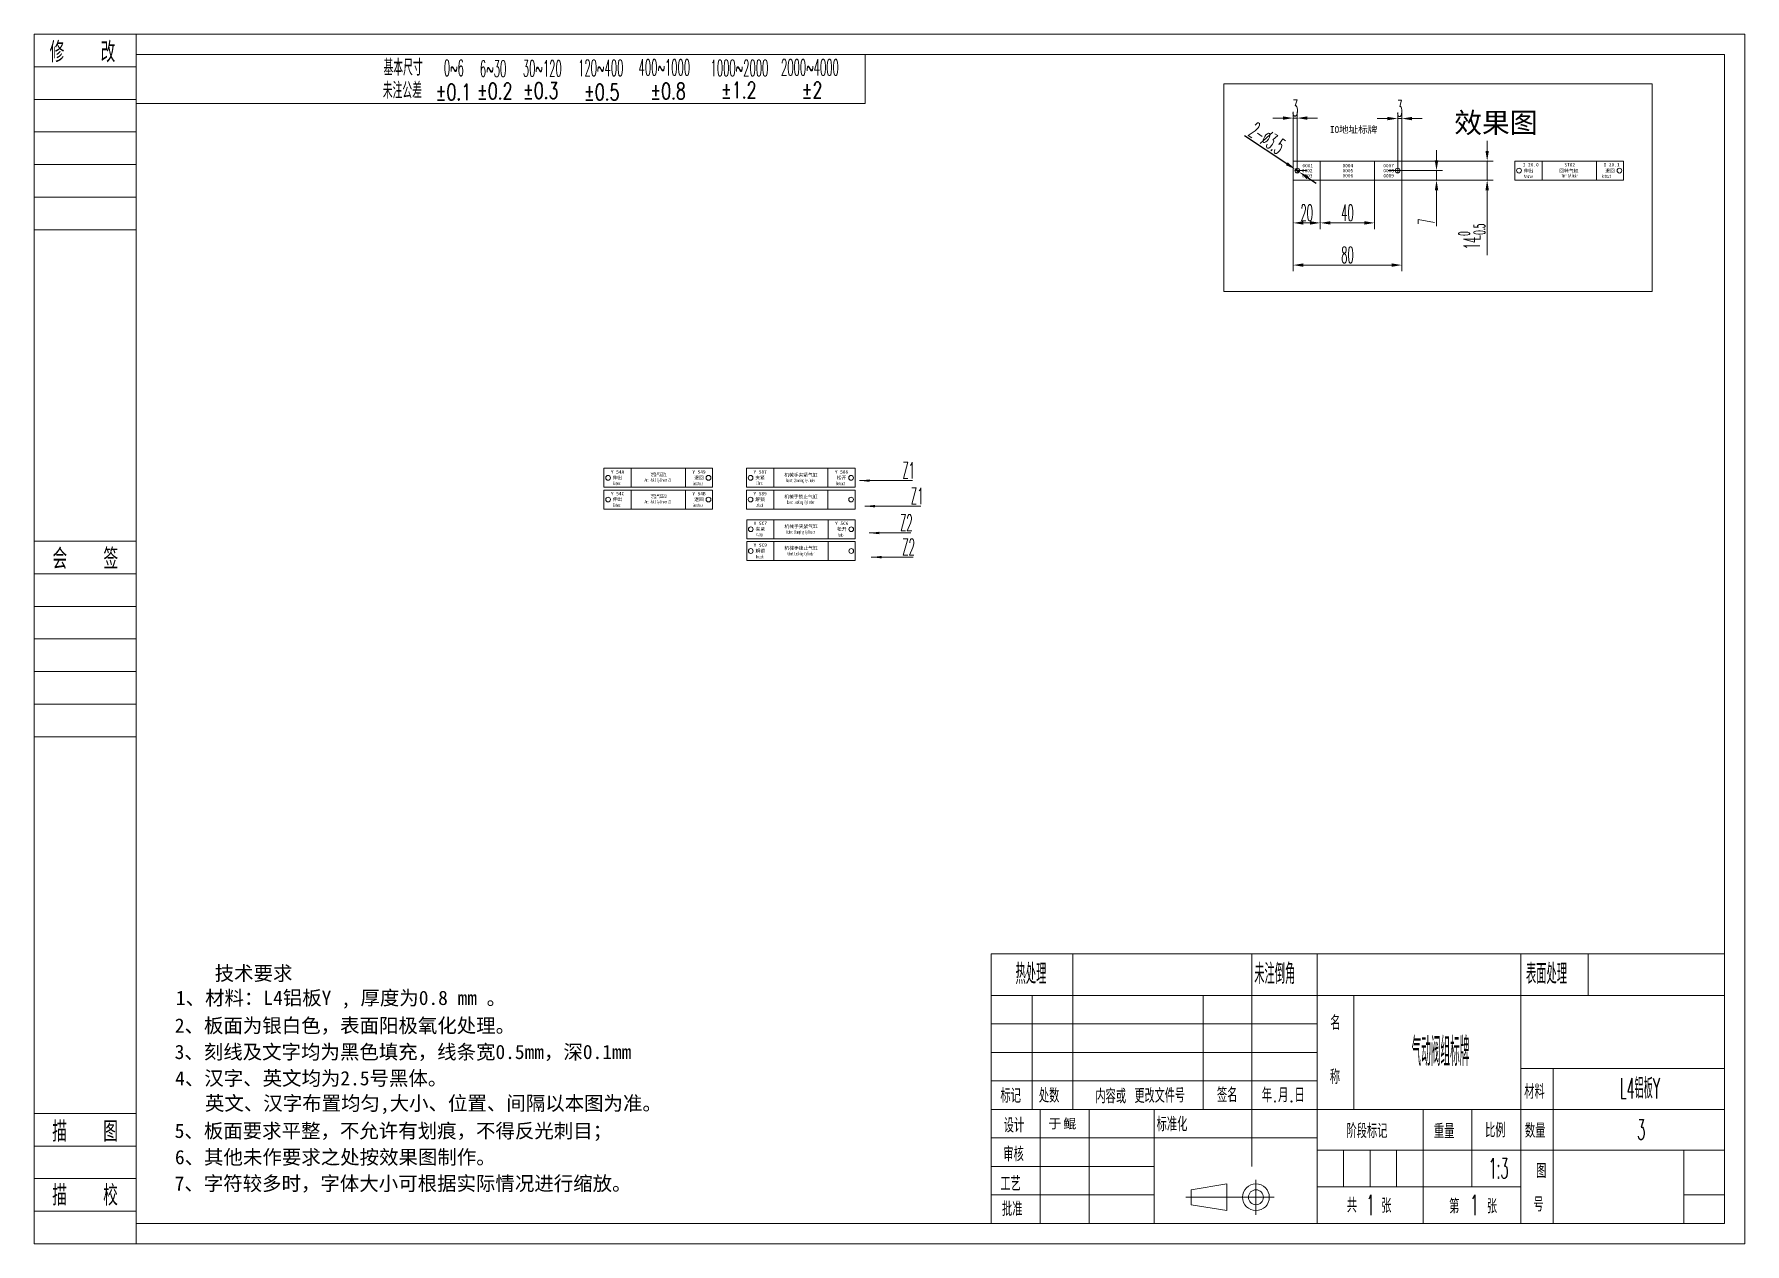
# Model space of a CAD drawing. Header units: inches. Extents: x 0 to 1260, y 0 to 891.
import ezdxf

# ---------------------------------------------------------------- set-up
doc = ezdxf.new("R2010")
doc.units = ezdxf.units.IN
doc.header["$LTSCALE"] = 3
doc.header["$MEASUREMENT"] = 0
doc.linetypes.add('CENTER', pattern=[50.8, 31.75, -6.35, 6.35, -6.35])
doc.layers.get('0').update_dxf_attribs({"lineweight": 18})
for name, color, linetype, lineweight in [('01', 7, 'Continuous', 18), ('02', 1, 'Continuous', 18), ('05', 4, 'CENTER', 18), ('08', 1, 'Continuous', 18), ('11', 3, 'Continuous', 18), ('尺寸线层', 3, 'Continuous', 18)]:
    doc.layers.add(name, color=color, linetype=linetype, lineweight=lineweight)
doc.styles.add('FSHZ', font='txt.shx', dxfattribs={"width": 0.45, "bigfont": 'gbcbig.shx'})
doc.styles.add('MtXpl_', font='')
doc.styles.get("Standard").update_dxf_attribs({"font": 'txt.shx', "width": 0.45, "bigfont": 'gbcbig.shx'})
doc.styles.add('宋体', font='')
doc.styles.get('MtXpl_').set_extended_font_data('黑体')
doc.styles.get('宋体').set_extended_font_data('宋体')
doc.dimstyles.new('STANDARD$0', dxfattribs={"dimscale": 3, "dimtxt": 4, "dimasz": 2.5, "dimexe": 1.5, "dimexo": 0, "dimgap": 0.5, "dimtad": 1, "dimdsep": 46, "dimtxsty": 'FSHZ', "dimcen": 0.09, "dimdle": 5, "dimadec": 1, "dimazin": 0, "dimtfac": 1, "dimtix": 1, "dimtmove": 0, "dimatfit": 3, "dimfxl": 1, "dimtolj": 1, "dimarcsym": 0})

# ---------------------------------------------------------------- blocks, each defined once
blk = doc.blocks.new('*X3')
at = {"layer": '08', "char_height": 12, "attachment_point": 1, "rotation": 90, "style": 'FSHZ'}
for s, insert, width in [('{\\H0.7x; 0}', (1049.1, 739.1), 30.24), ('{\\H0.7x;-0.5}', (1060.3, 739.1), 30.24), ('14', (1052.9, 732.5), 56.469)]:
    blk.add_mtext(s, dxfattribs=dict(at, insert=insert, width=width))
blk = doc.blocks.new('A$C7AB4116F')
at = {"layer": '01'}
for p, q in [((0, 0), (0, -14)), ((0, 0), (80, 0)), ((20, 0), (20, -14)), ((60, 0), (60, -14)), ((80, -14), (80, 0)), ((0, -14), (80, -14)), ((0, -16), (0, -30)), ((0, -16), (80, -16)), ((20, -16), (20, -30)), ((60, -16), (60, -30)), ((80, -30), (80, -16)), ((0, -30), (80, -30))]:
    blk.add_line(p, q, dxfattribs=at)
for centre in [(3, -7), (77, -7), (3, -23), (77, -23)]:
    blk.add_circle(centre, 1.75, dxfattribs=at)
blk = doc.blocks.new('*X5')
at = {"layer": '08'}
for points in [[(923.3, 796.7), (921.9, 794.6), (928.9, 791.5)], [(938.7, 786.4), (937.3, 784.3), (931.8, 789.5)]]:
    blk.add_hatch(color=0, dxfattribs=at).paths.add_polyline_path(points, flags=0)
at = {"layer": '08', "color": 0, "lineweight": -2}
for p, q in [((891.4, 816.5), (922.6, 795.7)), ((931.8, 789.5), (928.9, 791.5)), ((938, 785.4), (944.2, 781.2))]:
    blk.add_line(p, q, dxfattribs=at)
at = {"layer": '08', "color": 0, "insert": (908.1, 814.4), "char_height": 12, "width": 46.047, "attachment_point": 5, "rotation": 326.2731, "style": 'FSHZ'}
blk.add_mtext('2-%%C3.5', dxfattribs=at)
blk = doc.blocks.new('*X6')
at = {"layer": '尺寸线层', "linetype": 'Continuous'}
blk.add_hatch(color=0, dxfattribs=at).paths.add_polyline_path([(-36.2, 0), (-28.7, 0.9), (-28.7, -0.9)], flags=0)
at = {"layer": '尺寸线层', "color": 0, "linetype": 'Continuous'}
blk.add_line((-36.2, 0), (-7.9, 0), dxfattribs=at)
at = {"layer": '尺寸线层', "color": 0}
blk.add_line((-7.9, 0), (2.7, 0), dxfattribs=at)
at = {"layer": '尺寸线层', "color": 0, "insert": (0, 7.5), "char_height": 12, "width": 24, "attachment_point": 5, "style": 'FSHZ'}
blk.add_mtext('Z1', dxfattribs=at)
blk = doc.blocks.new('*X7')
at = {"layer": '尺寸线层', "linetype": 'Continuous'}
blk.add_hatch(color=0, dxfattribs=at).paths.add_polyline_path([(-38.7, 0), (-31.2, 0.9), (-31.2, -0.9)], flags=0)
at = {"layer": '尺寸线层', "color": 0, "linetype": 'Continuous'}
blk.add_line((-38.7, 0), (-7, 0), dxfattribs=at)
at = {"layer": '尺寸线层', "color": 0}
blk.add_line((-7, 0), (2.7, 0), dxfattribs=at)
at = {"layer": '尺寸线层', "color": 0, "insert": (0, 7.5), "char_height": 12, "width": 24, "attachment_point": 5, "style": 'FSHZ'}
blk.add_mtext('Z1', dxfattribs=at)
blk = doc.blocks.new('*X8')
at = {"layer": '尺寸线层', "linetype": 'Continuous'}
blk.add_hatch(color=0, dxfattribs=at).paths.add_polyline_path([(-27.5, 0), (-20, 0.9), (-20, -0.9)], flags=0)
at = {"layer": '尺寸线层', "color": 0, "linetype": 'Continuous'}
blk.add_line((-27.5, 0), (-9.7, 0), dxfattribs=at)
at = {"layer": '尺寸线层', "color": 0}
blk.add_line((-9.7, 0), (3.3, 0), dxfattribs=at)
at = {"layer": '尺寸线层', "color": 0, "insert": (0, 7.5), "char_height": 12, "width": 24, "attachment_point": 5, "style": 'FSHZ'}
blk.add_mtext('Z2', dxfattribs=at)
blk = doc.blocks.new('*X9')
at = {"layer": '尺寸线层', "linetype": 'Continuous'}
blk.add_hatch(color=0, dxfattribs=at).paths.add_polyline_path([(-27.5, 0), (-20, 0.9), (-20, -0.9)], flags=0)
at = {"layer": '尺寸线层', "color": 0, "linetype": 'Continuous'}
blk.add_line((-27.5, 0), (-9.7, 0), dxfattribs=at)
at = {"layer": '尺寸线层', "color": 0}
blk.add_line((-9.7, 0), (3.3, 0), dxfattribs=at)
at = {"layer": '尺寸线层', "color": 0, "insert": (0, 7.5), "char_height": 12, "width": 24, "attachment_point": 5, "style": 'FSHZ'}
blk.add_mtext('Z2', dxfattribs=at)

msp = doc.modelspace()

# ---------------------------------------------------------------- hatches: boundary and pattern name
at = {"layer": '08'}
for points in [[(919.818, 830.453), (919.818, 827.953), (927.318, 829.203)], [(937.818, 830.453), (937.818, 827.953), (930.318, 829.203)], [(996.818, 830.108), (996.818, 827.608), (1004.318, 828.858)], [(1014.818, 830.108), (1014.818, 827.608), (1007.318, 828.858)], [(1031.679, 798.014), (1034.179, 798.014), (1032.929, 790.514)], [(1068.987, 805.014), (1071.487, 805.014), (1070.237, 797.514)], [(1031.679, 776.014), (1034.179, 776.014), (1032.929, 783.514)], [(1068.987, 776.014), (1071.487, 776.014), (1070.237, 783.514)], [(934.818, 753.258), (934.818, 750.758), (927.318, 752.008)], [(939.818, 753.258), (939.818, 750.758), (947.318, 752.008)], [(954.818, 753.258), (954.818, 750.758), (947.318, 752.008)], [(979.818, 753.258), (979.818, 750.758), (987.318, 752.008)], [(934.818, 722.189), (934.818, 719.689), (927.318, 720.939)], [(999.818, 722.189), (999.818, 719.689), (1007.318, 720.939)]]:
    msp.add_hatch(color=256, dxfattribs=at).paths.add_polyline_path(points, flags=0)

# ---------------------------------------------------------------- linework, layer by layer
for p, q in [((878.497, 44.114), (852.106, 39.801)), ((852.106, 39.801), (852.106, 28.761)), ((878.497, 44.114), (878.497, 24.449)), ((899.922, 21.392), (899.922, 47.17)), ((913.336, 34.281), (848.257, 34.281)), ((852.106, 28.761), (878.497, 24.449))]:
    msp.add_line(p, q)
for radius in [9.833, 5.52]:
    msp.add_circle((899.922, 34.281), radius)
at = {"layer": '01'}
for p, q in [((927.318, 797.514), (927.318, 783.514)), ((927.318, 797.514), (1007.318, 797.514)), ((947.318, 797.514), (947.318, 783.514)), ((987.318, 797.514), (987.318, 783.514)), ((1007.318, 797.514), (1007.318, 783.514)), ((1090.688, 797.514), (1090.688, 783.514)), ((1090.688, 797.514), (1170.688, 797.514)), ((1110.688, 797.514), (1110.688, 783.514)), ((1150.688, 797.514), (1150.688, 783.514)), ((1170.688, 783.514), (1170.688, 797.514)), ((927.318, 783.514), (1007.318, 783.514)), ((1090.688, 783.514), (1170.688, 783.514)), ((419.682, 571.233), (419.682, 557.233)), ((419.682, 571.233), (499.682, 571.233)), ((439.682, 571.233), (439.682, 557.233)), ((499.682, 557.233), (499.682, 571.233)), ((524.682, 571.233), (524.682, 557.233)), ((524.682, 571.233), (604.682, 571.233)), ((544.682, 571.233), (544.682, 557.233)), ((584.682, 571.233), (584.682, 557.233)), ((604.682, 557.233), (604.682, 571.233)), ((419.682, 557.233), (499.682, 557.233)), ((419.682, 555.233), (419.682, 541.233)), ((419.682, 555.233), (499.682, 555.233)), ((439.682, 555.233), (439.682, 541.233)), ((499.682, 541.233), (499.682, 555.233)), ((524.682, 557.233), (604.682, 557.233)), ((524.682, 555.233), (524.682, 541.233)), ((524.682, 555.233), (604.682, 555.233)), ((544.682, 555.233), (544.682, 541.233)), ((584.682, 555.233), (584.682, 541.233)), ((604.682, 541.233), (604.682, 555.233)), ((419.682, 541.233), (499.682, 541.233)), ((524.682, 541.233), (604.682, 541.233)), ((524.833, 533.314), (524.833, 519.314)), ((524.833, 533.314), (604.833, 533.314)), ((544.833, 533.314), (544.833, 519.314)), ((584.833, 533.314), (584.833, 519.314)), ((604.833, 519.314), (604.833, 533.314)), ((524.833, 519.314), (604.833, 519.314)), ((524.833, 517.314), (524.833, 503.314)), ((524.833, 517.314), (604.833, 517.314)), ((544.833, 517.314), (544.833, 503.314)), ((584.833, 517.314), (584.833, 503.314)), ((604.833, 503.314), (604.833, 517.314)), ((524.833, 503.314), (604.833, 503.314)), ((705, 15), (705, 213.61)), ((705, 213.61), (1245, 213.61)), ((765, 183), (765, 213.61)), ((897, 57), (897, 213.61)), ((945, 15), (945, 213.61)), ((1095, 15), (1095, 213.61)), ((1144.72, 183), (1144.72, 213.61)), ((1245, 15), (1245, 213.61)), ((705, 183), (1245, 183)), ((735, 183), (735, 99)), ((765, 183), (765, 99)), ((861, 183), (861, 99)), ((972, 99), (972, 183)), ((1245, 129), (1095, 129)), ((1118.953, 15), (1118.953, 129)), ((705, 120), (945, 120)), ((1095, 99), (705, 99)), ((741, 15), (741, 99)), ((777, 15), (777, 99)), ((825, 15), (825, 99)), ((1023, 99), (1023, 15)), ((1059, 99), (1059, 42)), ((1095, 99), (1245, 99)), ((705, 78), (945, 78)), ((1245, 69), (945, 69)), ((1215, 15), (1215, 69)), ((1095, 42), (945, 42)), ((1215, 36), (1245, 36)), ((705, 15), (1245, 15))]:
    msp.add_line(p, q, dxfattribs=at)
at = {"layer": '01', "color": 7, "linetype": 'Continuous', "lineweight": 0}
for points in [[(75, 15), (1245, 15), (1245, 876), (75, 876), (75, 15)], [(75, 840), (612.169, 840), (612.169, 876)]]:
    msp.add_lwpolyline(points, dxfattribs=at)
at = {"layer": '01'}
msp.add_lwpolyline([(876.297, 854.473), (1191.672, 854.473), (1191.672, 701.356), (876.297, 701.356)], close=True, dxfattribs=at)
for centre in [(930.318, 790.514), (1004.318, 790.514), (1093.688, 790.514), (1167.688, 790.514)]:
    msp.add_circle(centre, 1.75, dxfattribs=at)
at = {"layer": '02'}
for p, q in [((75, 861), (75, 891)), ((75, 867), (0, 867)), ((75, 843), (0, 843)), ((75, 819), (0, 819)), ((75, 795), (0, 795)), ((75, 771), (0, 771)), ((75, 747), (0, 747)), ((0, 517.5), (75, 517.5)), ((0, 493.5), (75, 493.5)), ((0, 469.5), (75, 469.5)), ((0, 445.5), (75, 445.5)), ((0, 421.5), (75, 421.5)), ((0, 397.5), (75, 397.5)), ((0, 373.5), (75, 373.5)), ((705, 162), (945, 162)), ((705, 141), (945, 141)), ((75, 96), (0, 96)), ((75, 72), (0, 72)), ((964.5, 42), (964.5, 69)), ((984, 42), (984, 69)), ((1003.5, 42), (1003.5, 69)), ((705, 57), (825, 57)), ((75, 48), (0, 48)), ((75, 30), (75, 0)), ((705, 36), (825, 36)), ((75, 24), (0, 24))]:
    msp.add_line(p, q, dxfattribs=at)
at = {"layer": '05'}
for p, q in [((937.141, 790.514), (928.495, 790.514)), ((930.318, 792.337), (930.318, 788.691)), ((1006.141, 790.514), (997.495, 790.514)), ((1004.318, 792.337), (1004.318, 788.691))]:
    msp.add_line(p, q, dxfattribs=at)
at = {"layer": '08'}
for p, q in [((927.318, 797.514), (927.318, 833.703)), ((930.318, 789.837), (930.318, 833.703)), ((1004.318, 792.337), (1004.318, 833.358)), ((1007.318, 797.514), (1007.318, 833.358)), ((919.818, 829.203), (912.318, 829.203)), ((930.318, 829.203), (927.318, 829.203)), ((937.818, 829.203), (945.318, 829.203)), ((996.818, 828.858), (989.318, 828.858)), ((1004.318, 828.858), (1007.318, 828.858)), ((1014.818, 828.858), (1022.318, 828.858)), ((1070.237, 805.014), (1070.237, 812.514)), ((1007.318, 797.514), (1074.737, 797.514)), ((1032.929, 798.014), (1032.929, 805.514)), ((1070.237, 797.514), (1070.237, 783.514)), ((927.318, 783.514), (927.318, 747.508)), ((927.318, 783.514), (927.318, 716.439)), ((947.318, 783.514), (947.318, 747.508)), ((947.318, 783.514), (947.318, 747.508)), ((987.318, 783.514), (987.318, 747.508)), ((1006.141, 790.514), (1037.429, 790.514)), ((1007.318, 783.514), (1037.429, 783.514)), ((1007.318, 783.514), (1074.737, 783.514)), ((1007.318, 783.514), (1007.318, 716.439)), ((1032.929, 790.514), (1032.929, 783.514)), ((1032.929, 776.014), (1032.929, 749.714)), ((1070.237, 776.014), (1070.237, 728.234)), ((934.818, 752.008), (939.818, 752.008)), ((954.818, 752.008), (979.818, 752.008)), ((934.818, 720.939), (999.818, 720.939))]:
    msp.add_line(p, q, dxfattribs=at)
at = {"layer": '11', "color": 3, "linetype": 'Continuous', "lineweight": 0}
msp.add_lwpolyline([(0, 0), (1260, 0), (1260, 891), (0, 891), (0, 0)], dxfattribs=at)

# ---------------------------------------------------------------- block references
at = {"layer": '01'}
for p in [(419.682, 571.233), (524.682, 571.233), (524.833, 533.314)]:
    msp.add_blockref('A$C7AB4116F', p, dxfattribs=at)
at = {"layer": '08'}
msp.add_blockref('*X3', (0, 0), dxfattribs=at)
at = {"layer": '尺寸线层'}
for name, p in [('*X6', (644.145, 562.156)), ('*X7', (650.42, 543.332)), ('*X8', (642.429, 523.591)), ('*X9', (644.112, 505.781))]:
    msp.add_blockref(name, p, dxfattribs=at)

# ---------------------------------------------------------------- texts
at = {"layer": '01', "color": 7, "linetype": 'Continuous', "lineweight": 0, "attachment_point": 1, "style": 'FSHZ'}
for s, insert, char_height, width in [('气动阀组标牌', (1014.568, 151.973), 21, 50.20312), ('L4铝板Y', (1168.063, 121.996), 15, 36.82721), ('3', (1180.852, 91.5), 15, 11.25), ('1:3', (1071.375, 63), 15, 20.25), ('1', (981.375, 36), 15, 11.25), ('1', (1057.875, 36), 15, 11.25)]:
    msp.add_mtext(s, dxfattribs=dict(at, insert=insert, char_height=char_height, width=width))
at = {"layer": '02', "char_height": 15, "attachment_point": 1, "style": 'FSHZ'}
for s, insert, width in [('{\\W1;修  改}', (11.395, 885.355), 70.51471), ('{\\W1;会  签}', (13.486, 512.112), 69.85294), ('{\\W1;描  图}', (13.285, 90.204), 68.69485), ('{\\W1;描  校}', (13.285, 43.147), 65.51471)]:
    msp.add_mtext(s, dxfattribs=dict(at, insert=insert, width=width))
at = {"layer": '08', "char_height": 12, "attachment_point": 5, "style": 'FSHZ'}
for s, insert, width in [('3', (928.818, 836.703), 4.62857), ('3', (1005.818, 836.358), 4.62857), ('20', (937.318, 759.508), 13.11429), ('40', (967.318, 759.508), 13.11429), ('80', (967.318, 728.439), 13.11429)]:
    msp.add_mtext(s, dxfattribs=dict(at, insert=insert, width=width))
at = {"layer": '08', "insert": (1025.429, 753.014), "char_height": 12, "width": 24, "attachment_point": 5, "rotation": 90, "style": 'FSHZ'}
msp.add_mtext('7', dxfattribs=at)
at = {"layer": '11', "style": '宋体'}
for s, height, p in [('效果图', 15, (1045.979, 818.282)), ('IO地址标牌', 5, (954.423, 818.267)), ('2、板面为银白色，表面阳极氧化处理。', 10.5, (103.593, 155.521)), ('3、刻线及文字均为黑色填充，线条宽0.5mm，深0.1mm', 10.5, (103.476, 136.085)), ('4、汉字、英文均为2.5号黑体。', 10.5, (103.828, 116.708)), ('5、板面要求平整，不允许有划痕，不得反光刺目；', 10.5, (103.476, 77.954)), ('6、其他未作要求之处按效果图制作。', 10.5, (103.652, 58.577)), ('7、字符较多时，字体大小可根据实际情况进行缩放。', 10.5, (103.417, 39.2))]:
    msp.add_text(s, height=height, dxfattribs=at).set_placement(p)
at = {"layer": '11', "color": 3, "style": 'MtXpl_'}
for s, p in [('0001', (934.144, 792.95)), ('0004', (963.701, 792.95)), ('0007', (993.737, 792.95)), ('0003', (933.758, 785.509)), ('0002', (933.772, 789.264)), ('0006', (963.708, 785.509)), ('0005', (963.765, 789.264)), ('0008', (993.758, 789.264)), ('0009', (993.772, 785.509))]:
    msp.add_text(s, height=2.5, dxfattribs=at).set_placement(p)
at = {"layer": '11', "color": 0, "style": 'MtXpl_'}
for s, p in [('ST02', (1127.135, 793.593)), ('伸出', (1097.254, 789.25)), ('回转气缸', (1123.406, 789.222)), ('退回', (1157.24, 789.243))]:
    msp.add_text(s, height=2.5, dxfattribs=at).set_placement(p)
at = {"layer": '11', "color": 0, "style": 'MtXpl_', "width": 0.45}
for s, p in [('Advance', (1097.426, 785.074)), ('Retract', (1154.913, 785.074))]:
    msp.add_text(s, height=2.5, dxfattribs=at).set_placement(p)
at = {"layer": '11'}
for s, insert, char_height, width, attachment_point, style in [('{\\W0.707;基本尺寸}', (257.292, 872.514), 12, 32.71954, 1, 'FSHZ'), ('0~6', (301.692, 872.206), 12, 20.7, 1, 'FSHZ'), ('6~30', (328.29, 871.595), 12, 26.1, 1, 'FSHZ'), ('30~120', (359.886, 871.763), 12, 34.2, 1, 'FSHZ'), ('120~400', (400.654, 872.152), 12, 38.7, 1, 'FSHZ'), ('400~1000', (445.173, 872.523), 12, 42.3, 1, 'FSHZ'), ('1000~2000', (498.157, 872.116), 12, 46.8, 1, 'FSHZ'), ('2000~4000', (550.114, 872.574), 12, 48.6, 1, 'FSHZ'), ('{\\W0.707;未注公差}', (256.766, 855.573), 12, 32.81312, 1, 'FSHZ'), ('{\\W0.707;%%P0.1}', (295.66, 854.401), 12, 32.522, 1, 'FSHZ'), ('{\\W0.707;%%P0.2}', (326.116, 855.093), 12, 35.35, 1, 'FSHZ'), ('{\\W0.707;%%P0.3}', (359.992, 855.449), 12, 35.35, 1, 'FSHZ'), ('{\\W0.707;%%P0.5}', (404.94, 854.374), 12, 35.35, 1, 'FSHZ'), ('{\\W0.707;%%P0.8}', (453.771, 855.087), 12, 35.35, 1, 'FSHZ'), ('{\\W0.707;%%P1.2}', (505.875, 855.801), 12, 33.936, 1, 'FSHZ'), ('{\\W0.707;%%P2}', (565.308, 855.806), 12, 25.452, 1, 'FSHZ'), ('    技术要求', (104.356, 192.809), 10.5, 134.09497, 7, '宋体'), ('{\\W0.7;热处理}', (722.87, 206.341), 15, 35.42463, 1, 'FSHZ'), ('{\\W0.7;未注倒角}', (898.652, 206.341), 15, 42.8364, 1, 'FSHZ'), ('{\\W0.7;表面处理}', (1098.819, 206.341), 15, 43.53125, 1, 'FSHZ'), ('1、材料：L4铝板Y , 厚度为0.8 mm 。', (104.356, 173.197), 10.5, 365.85754, 7, '宋体'), ('{\\W1;名}', (954.669, 168.055), 10.5, 19.79044, 1, 'FSHZ'), ('{\\W1;称}', (954.321, 128.194), 10.5, 20.48529, 1, 'FSHZ'), ('{\\W1;标记}', (711.711, 114.327), 10.5, 28.12868, 1, 'FSHZ'), ('{\\W1;处数}', (740.016, 114.423), 10.5, 28.01287, 1, 'FSHZ'), ('{\\W1;内容或}', (781.61, 113.947), 10.5, 34.49816, 1, 'FSHZ'), ('{\\W1;签名}', (871.188, 114.878), 10.5, 27.66544, 1, 'FSHZ'), ('{\\W1;年.月.日}', (904.176, 114.77), 10.5, 41.61397, 1, 'FSHZ'), ('{\\W1;材料}', (1097.535, 117.268), 10.5, 28.12868, 1, 'FSHZ'), ('   英文、汉字布置均匀,大小、位置、间隔以本图为准。', (104.356, 95.571), 10.5, 548.61034, 7, '宋体'), ('{\\W1;设计}', (714.146, 92.491), 10.5, 27.89706, 1, 'FSHZ'), ('{\\fkaiti|b0|i0|c0|p0;\\W1;\\T1.15;于鲲}', (747.065, 92.045), 7, 27.89706, 1, 'FSHZ'), ('{\\W1;标准化}', (826.737, 93.323), 10.5, 35.77206, 1, 'FSHZ'), ('{\\W1;阶段标记}', (966.585, 88.362), 10.5, 42.95221, 1, 'FSHZ'), ('{\\W1;重量}', (1030.975, 88.178), 10.5, 28.01287, 1, 'FSHZ'), ('{\\W1;比例}', (1068.705, 88.859), 10.5, 27.54963, 1, 'FSHZ'), ('{\\W1;数量}', (1098.055, 88.646), 10.5, 28.12868, 1, 'FSHZ'), ('{\\W1;审核}', (713.838, 71.28), 10.5, 27.54963, 1, 'FSHZ'), ('{\\W1;工艺}', (711.615, 49.5), 10.5, 27.43382, 1, 'FSHZ'), ('{\\W1;图}', (1106.334, 58.964), 10.5, 18.86397, 1, 'FSHZ'), ('{\\W1;批准}', (712.835, 30.904), 10.5, 27.78125, 1, 'FSHZ'), ('{\\W1;共}', (966.814, 33.62), 10.5, 20.48529, 1, 'FSHZ'), ('{\\W1;张}', (992.202, 33.302), 10.5, 20.02206, 1, 'FSHZ'), ('{\\W1;第}', (1042.222, 32.865), 10.5, 20.36949, 1, 'FSHZ'), ('{\\W1;张}', (1070.028, 32.925), 10.5, 20.02206, 1, 'FSHZ'), ('{\\W1;号}', (1104.25, 34.297), 10.5, 20.02206, 1, 'FSHZ')]:
    msp.add_mtext(s, dxfattribs=dict(at, insert=insert, char_height=char_height, width=width, attachment_point=attachment_point, style=style))
at = {"layer": '11', "color": 0, "char_height": 2.5}
for s, insert, width, attachment_point, style in [('I 20.0', (1096.454, 793.579), 14.85253, 7, 'MtXpl_'), ('I 20.1', (1156.018, 793.579), 14.00983, 7, 'MtXpl_'), ('{\\W0.45;Turn Cylinder}', (1125.087, 784.849), 15.40555, 7, 'MtXpl_'), ('{\\fSimHei|b0|i0|c134|p2;Y 54A} ', (429.682, 568.562), 17.24235, 5, '宋体'), ('{\\fsimhei|b0|i0|c134|p2;\\W0.67;防坠气缸Z1}', (453.805, 565.119), 17.35764, 7, '宋体'), ('{\\fSimHei|b0|i0|c134|p2;Y 549 }', (489.682, 568.562), 16.77084, 5, '宋体'), ('{\\fSimHei|b0|i0|c134|p2;Y 587}', (534.682, 568.562), 17.24235, 5, '宋体'), ('{\\fsimhei|b0|i0|c134|p2;机械手\\fsimhei|b0|i0|c134|p2;夹紧\\fsimhei|b0|i0|c134|p2;气缸}', (564.742, 566.233), 53.64809, 5, '宋体'), ('{\\fSimHei|b0|i0|c134|p2;Y 586 }', (594.682, 568.562), 16.77084, 5, '宋体'), ('{\\fSimHei|b0|i0|c134|p2;伸出}', (429.682, 564.233), 12.72025, 5, '宋体'), ('{\\fSimHei|b0|i0|c134|p2;退回}', (489.682, 564.233), 16.40045, 5, '宋体'), ('{\\fsimhei|b0|i0|c134|p2;夹紧}', (534.682, 564.233), 12.72025, 5, '宋体'), ('{\\fsimhei|b0|i0|c134|p2;松开}', (594.682, 564.233), 16.40045, 5, '宋体'), ('{\\fSimHei|b0|i0|c134|p2;Y 54C}', (429.682, 552.562), 17.24235, 5, '宋体'), ('{\\fSimHei|b0|i0|c134|p2;伸出}', (429.682, 548.233), 12.72025, 5, '宋体'), ('{\\fsimhei|b0|i0|c134|p2;\\W0.67;防坠气缸Z2}', (453.805, 549.119), 17.498, 7, '宋体'), ('{\\fSimHei|b0|i0|c134|p2;Y 54B}', (489.682, 552.562), 16.77084, 5, '宋体'), ('{\\fSimHei|b0|i0|c134|p2;退回}', (489.682, 548.233), 16.40045, 5, '宋体'), ('{\\fSimHei|b0|i0|c134|p2;Y 589 }', (534.682, 552.562), 17.24235, 5, '宋体'), ('{\\fsimhei|b0|i0|c134|p2;解锁}', (534.682, 548.233), 12.72025, 5, '宋体'), ('{\\fsimhei|b0|i0|c134|p2;机械手锁止气缸}', (564.742, 550.233), 53.64809, 5, '宋体'), ('{\\fSimHei|b0|i0|c134|p2;Y 5C7}', (534.833, 530.643), 17.24235, 5, '宋体'), ('{\\fsimhei|b0|i0|c134|p2;机械手\\fsimhei|b0|i0|c134|p2;夹紧\\fsimhei|b0|i0|c134|p2;气缸}', (564.893, 528.314), 53.64809, 5, '宋体'), ('{\\fSimHei|b0|i0|c134|p2;Y 5C6 }', (594.833, 530.643), 16.77084, 5, '宋体'), ('{\\fsimhei|b0|i0|c134|p2;夹紧}', (534.833, 526.314), 12.72025, 5, '宋体'), ('{\\fsimhei|b0|i0|c134|p2;松开}', (594.833, 526.314), 16.40045, 5, '宋体'), ('{\\fSimHei|b0|i0|c134|p2;Y 5C9 }', (534.833, 514.643), 17.24235, 5, '宋体'), ('{\\fsimhei|b0|i0|c134|p2;解锁}', (534.833, 510.314), 12.72025, 5, '宋体'), ('{\\fsimhei|b0|i0|c134|p2;机械手\\fsimhei|b0|i0|c134|p2;锁止\\fsimhei|b0|i0|c134|p2;气缸}', (564.893, 512.314), 53.64809, 5, '宋体')]:
    msp.add_mtext(s, dxfattribs=dict(at, insert=insert, width=width, attachment_point=attachment_point, style=style))
at = {"layer": '11', "color": 0, "char_height": 2.5, "attachment_point": 5}
for s, insert, width in [('{\\fSimHei|b0|i0|c0|p0;Extend}', (429.216, 560.043), 19.36506), ('{\\fSimHei|b0|i0|c0|p0;Anti-fall Cylinder Z1}', (459.274, 562.268), 34.51705), ('{\\fSimHei|b0|i0|c0|p0;Anastole}', (489.115, 560.043), 12.11292), ('{\\fSimHei|b0|i0|c0|p0;Clamp}', (534.216, 560.043), 19.36506), ('{\\fSimHei|b0|i0|c0|p0;Robot Clamping Cylinder}', (564.504, 561.87), 34.51705), ('{\\fSimHei|b0|i0|c0|p0;Retract}', (594.005, 560.043), 12.11292), ('{\\fSimHei|b0|i0|c0|p0;Extend}', (429.216, 544.043), 19.36506), ('{\\fSimHei|b0|i0|c0|p0;Anti-fall Cylinder Z2}', (459.274, 546.268), 34.51705), ('{\\fSimHei|b0|i0|c0|p0;Anastole}', (489.115, 544.043), 12.11292), ('{\\fSimHei|b0|i0|c0|p0;Unlock}', (534.216, 544.043), 19.36506), ('{\\fSimHei|b0|i0|c0|p0;Robot Locking Cylinder}', (564.504, 545.87), 34.51705), ('{\\fSimHei|b0|i0|c0|p0;Clamp}', (534.367, 522.123), 19.36506), ('{\\fSimHei|b0|i0|c0|p0;Robot Clamping Cylinder}', (564.654, 523.951), 34.51705), ('{\\fSimHei|b0|i0|c0|p0;Undo}', (594.156, 522.123), 12.11292), ('{\\fSimHei|b0|i0|c0|p0;Unlock}', (534.367, 506.123), 19.36506), ('{\\fSimHei|b0|i0|c0|p0;Robot Locking Cylinder}', (564.654, 507.951), 34.51705)]:
    msp.add_mtext(s, dxfattribs=dict(at, insert=insert, width=width))
at = {"layer": '11', "insert": (810.409, 114.163), "char_height": 10.5, "width": 49.87793, "attachment_point": 1, "rotation": 0.648101, "style": 'FSHZ'}
msp.add_mtext('{\\W0.983565;更改文件号}', dxfattribs=at)

# ---------------------------------------------------------------- dimensions: what is measured, and where the dimension line sits
at = {"layer": '08'}
dim = msp.add_diameter_dim_2p(p1=(931.773, 789.542), p2=(928.863, 791.486), text='2-<>', dimstyle='STANDARD$0', override={"dimpost": '%%C<>', "dimsah": 1, "dimtzin": 0}, dxfattribs=at)
dim.commit()
dim.dimension.update_dxf_attribs({"geometry": '*X5', "text_midpoint": (894.568, 814.381), "dimtype": 163})

doc.saveas('drawing.dxf')
